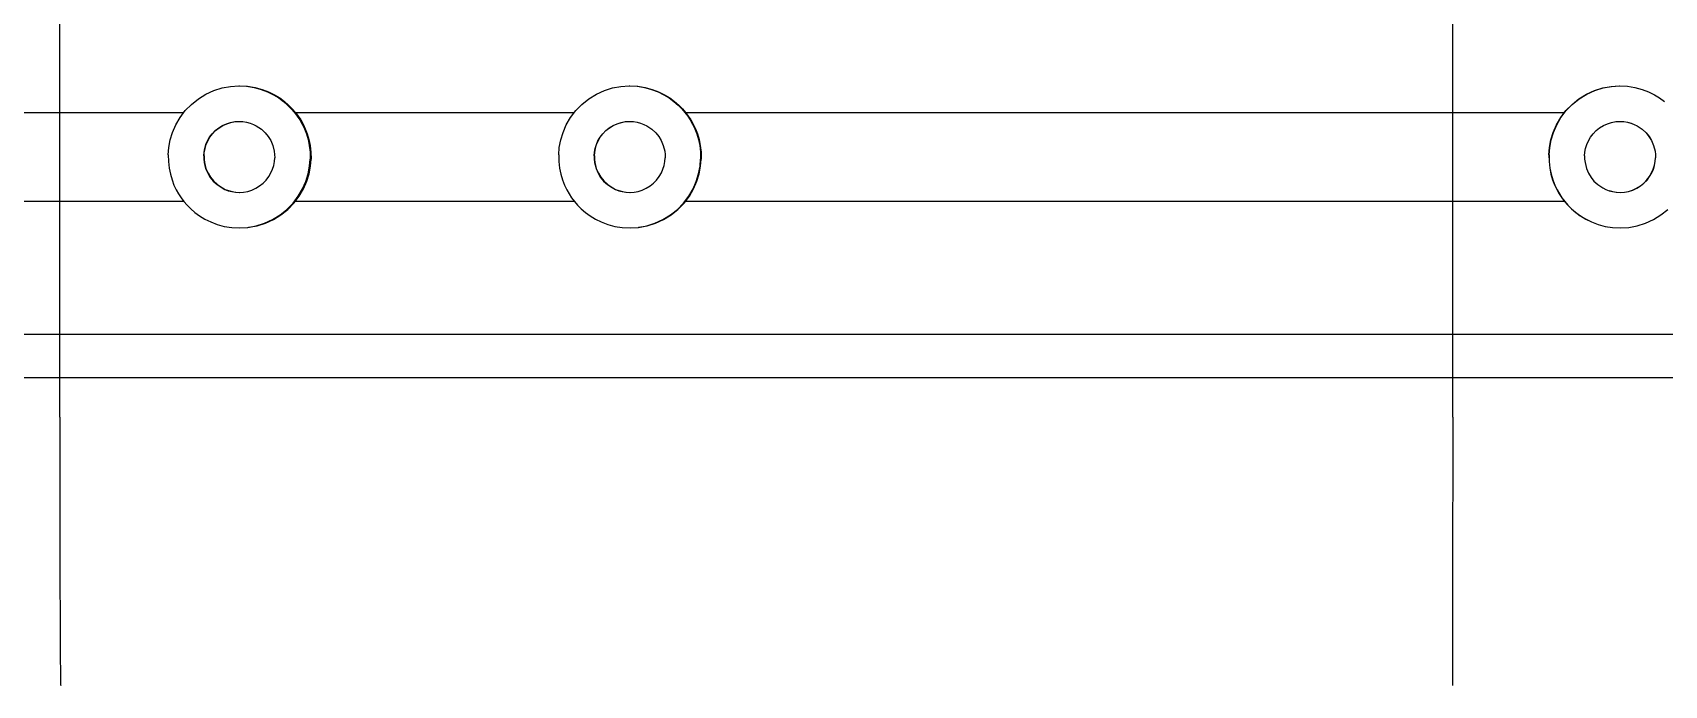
# Model space of a CAD drawing. Header units: millimetres. Extents: x -226 to 218, y -257 to 254.
# Drawn here: x -72.3 to 20, y -32.9 to 4 of the extents above; entities that cross this region are included whole.
import ezdxf

# ---------------------------------------------------------------- set-up
doc = ezdxf.new("R2010")
doc.units = ezdxf.units.MM
doc.layers.add('SKETCH', color=5, linetype='Continuous')
doc.layers.add('VISIBLE', color=7, linetype='Continuous')

msp = doc.modelspace()

# ---------------------------------------------------------------- linework, layer by layer
at = {"layer": 'SKETCH'}
for p, q in [((-70.748, -17.712), (-70.748, 27.833)), ((7.996, -17.712), (7.996, 27.833)), ((-70.676, -32.861), (-70.694, -32.869)), ((7.988, -32.861), (7.99, -32.869))]:
    msp.add_line(p, q, dxfattribs=at)
at = {"layer": 'SKETCH', "flags": 128}
for points in [[(-70.748, -17.712), (-70.747, -18.795), (-70.747, -19.873), (-70.746, -20.939), (-70.745, -21.989), (-70.744, -23.017), (-70.743, -24.017), (-70.741, -24.986), (-70.739, -25.917), (-70.737, -26.806), (-70.734, -27.649), (-70.732, -28.441), (-70.729, -29.178), (-70.726, -29.857), (-70.723, -30.473), (-70.72, -31.025), (-70.716, -31.508), (-70.713, -31.921), (-70.709, -32.262), (-70.705, -32.528), (-70.702, -32.718), (-70.698, -32.832), (-70.694, -32.869)], [(7.996, -17.712), (7.996, -18.795), (7.996, -19.873), (7.996, -20.939), (7.996, -21.989), (7.995, -23.017), (7.995, -24.017), (7.995, -24.986), (7.995, -25.917), (7.995, -26.806), (7.994, -27.649), (7.994, -28.441), (7.994, -29.178), (7.993, -29.857), (7.993, -30.473), (7.993, -31.025), (7.992, -31.508), (7.992, -31.921), (7.991, -32.262), (7.991, -32.528), (7.991, -32.718), (7.99, -32.832), (7.99, -32.869)]]:
    msp.add_lwpolyline(points, dxfattribs=at)
at = {"layer": 'VISIBLE'}
for p, q in [((-61.566, 0.886), (-61.096, 0.973)), ((-61.096, 0.973), (-60.632, 1.003)), ((-60.632, 1.003), (-60.185, 0.981)), ((-60.632, 1.003), (-60.578, 1.002)), ((-60.578, 1.002), (-60.13, 0.981)), ((-60.185, 0.981), (-59.76, 0.914)), ((-60.13, 0.981), (-59.706, 0.913)), ((-39.492, 0.886), (-39.022, 0.973)), ((-39.022, 0.973), (-38.558, 1.003)), ((-38.558, 1.003), (-38.111, 0.981)), ((-38.558, 1.003), (-38.524, 1.002)), ((-38.524, 1.002), (-38.076, 0.981)), ((-38.111, 0.981), (-37.686, 0.914)), ((-38.076, 0.981), (-37.652, 0.913)), ((16.48, 0.885), (16.95, 0.972)), ((16.495, 0.886), (16.966, 0.973)), ((16.95, 0.972), (17.413, 1.002)), ((16.966, 0.973), (17.429, 1.003)), ((17.413, 1.002), (17.429, 1.003)), ((17.429, 1.003), (17.877, 0.981)), ((17.877, 0.981), (18.302, 0.914)), ((-63.303, -0.041), (-62.912, 0.272)), ((-62.912, 0.272), (-62.486, 0.534)), ((-62.912, 0.272), (-62.486, 0.534)), ((-62.486, 0.534), (-62.033, 0.74)), ((-62.486, 0.534), (-62.033, 0.74)), ((-62.033, 0.74), (-61.566, 0.886)), ((-59.76, 0.914), (-59.363, 0.807)), ((-59.706, 0.913), (-59.309, 0.806)), ((-59.363, 0.807), (-58.997, 0.668)), ((-59.309, 0.806), (-58.944, 0.667)), ((-58.997, 0.668), (-58.664, 0.504)), ((-58.944, 0.667), (-58.612, 0.504)), ((-58.664, 0.504), (-58.365, 0.322)), ((-58.612, 0.504), (-58.313, 0.321)), ((-58.365, 0.322), (-58.098, 0.126)), ((-58.313, 0.321), (-58.046, 0.126)), ((-58.098, 0.126), (-57.863, -0.078)), ((-58.046, 0.126), (-57.811, -0.078)), ((-41.229, -0.041), (-40.838, 0.272)), ((-40.838, 0.272), (-40.412, 0.534)), ((-40.838, 0.272), (-40.412, 0.534)), ((-40.412, 0.534), (-39.959, 0.74)), ((-40.412, 0.534), (-39.959, 0.74)), ((-39.959, 0.74), (-39.492, 0.886)), ((-37.686, 0.914), (-37.289, 0.807)), ((-37.652, 0.913), (-37.255, 0.806)), ((-37.289, 0.807), (-36.923, 0.668)), ((-37.255, 0.806), (-36.89, 0.667)), ((-36.923, 0.668), (-36.591, 0.504)), ((-36.89, 0.667), (-36.557, 0.504)), ((-36.591, 0.504), (-36.291, 0.322)), ((-36.557, 0.504), (-36.258, 0.321)), ((-36.291, 0.322), (-36.025, 0.126)), ((-36.258, 0.321), (-35.992, 0.126)), ((-36.025, 0.126), (-35.789, -0.078)), ((-35.992, 0.126), (-35.757, -0.078)), ((14.745, -0.041), (15.135, 0.272)), ((14.745, -0.041), (15.135, 0.272)), ((14.758, -0.041), (15.149, 0.272)), ((15.135, 0.272), (15.562, 0.534)), ((15.135, 0.272), (15.562, 0.534)), ((15.149, 0.272), (15.576, 0.534)), ((15.562, 0.534), (16.014, 0.739)), ((15.562, 0.534), (16.014, 0.739)), ((15.576, 0.534), (16.028, 0.74)), ((16.014, 0.739), (16.48, 0.885)), ((16.028, 0.74), (16.495, 0.886)), ((18.302, 0.914), (18.699, 0.807)), ((18.699, 0.807), (19.064, 0.668)), ((19.064, 0.668), (19.397, 0.504)), ((19.397, 0.504), (19.696, 0.322)), ((19.696, 0.322), (19.963, 0.126)), ((-113.356, -0.501), (-63.728, -0.501)), ((-64.185, -1.201), (-63.945, -0.787)), ((-63.945, -0.787), (-63.649, -0.397)), ((-63.649, -0.397), (-63.303, -0.041)), ((-63.649, -0.397), (-63.303, -0.041)), ((-57.863, -0.078), (-57.656, -0.285)), ((-57.811, -0.078), (-57.604, -0.285)), ((-57.656, -0.285), (-57.476, -0.494)), ((-57.604, -0.285), (-57.424, -0.494)), ((-57.476, -0.494), (-57.321, -0.701)), ((-57.424, -0.494), (-57.269, -0.7)), ((-57.419, -0.501), (-41.654, -0.501)), ((-57.321, -0.701), (-57.179, -0.917)), ((-57.269, -0.7), (-57.127, -0.916)), ((-57.179, -0.917), (-57.043, -1.157)), ((-57.127, -0.916), (-56.992, -1.156)), ((-42.111, -1.201), (-41.871, -0.787)), ((-41.871, -0.787), (-41.575, -0.397)), ((-41.575, -0.397), (-41.229, -0.041)), ((-41.575, -0.397), (-41.229, -0.041)), ((-35.789, -0.078), (-35.582, -0.285)), ((-35.757, -0.078), (-35.55, -0.285)), ((-35.582, -0.285), (-35.402, -0.494)), ((-35.55, -0.285), (-35.37, -0.494)), ((-35.402, -0.494), (-35.247, -0.701)), ((-35.37, -0.494), (-35.215, -0.7)), ((-35.365, -0.501), (14.32, -0.501)), ((-35.247, -0.701), (-35.105, -0.917)), ((-35.215, -0.7), (-35.073, -0.916)), ((-35.105, -0.917), (-34.969, -1.157)), ((-35.073, -0.916), (-34.938, -1.156)), ((13.864, -1.199), (14.104, -0.786)), ((13.876, -1.201), (14.117, -0.787)), ((14.104, -0.786), (14.399, -0.397)), ((14.117, -0.787), (14.412, -0.397)), ((14.399, -0.397), (14.745, -0.041)), ((14.399, -0.397), (14.745, -0.041)), ((14.412, -0.397), (14.758, -0.041)), ((14.412, -0.397), (14.758, -0.041)), ((-64.501, -2.055), (-64.37, -1.627)), ((-64.37, -1.627), (-64.185, -1.201)), ((-62.274, -1.899), (-62.126, -1.704)), ((-62.256, -1.898), (-62.108, -1.703)), ((-62.256, -1.898), (-62.108, -1.703)), ((-62.126, -1.704), (-61.953, -1.525)), ((-62.108, -1.703), (-61.935, -1.525)), ((-62.108, -1.703), (-61.935, -1.525)), ((-61.953, -1.525), (-61.758, -1.369)), ((-61.935, -1.525), (-61.74, -1.368)), ((-61.758, -1.369), (-61.544, -1.238)), ((-61.74, -1.368), (-61.527, -1.237)), ((-61.74, -1.368), (-61.527, -1.237)), ((-61.544, -1.238), (-61.318, -1.135)), ((-61.527, -1.237), (-61.301, -1.135)), ((-61.527, -1.237), (-61.301, -1.135)), ((-61.318, -1.135), (-61.085, -1.062)), ((-61.301, -1.135), (-61.067, -1.062)), ((-61.301, -1.135), (-61.067, -1.062)), ((-61.085, -1.062), (-60.85, -1.019)), ((-61.067, -1.062), (-60.832, -1.018)), ((-60.85, -1.019), (-60.618, -1.003)), ((-60.832, -1.018), (-60.61, -1.004)), ((-60.618, -1.003), (-60.394, -1.014)), ((-60.394, -1.014), (-60.181, -1.048)), ((-60.181, -1.048), (-59.983, -1.102)), ((-59.983, -1.102), (-59.8, -1.171)), ((-59.8, -1.171), (-59.634, -1.253)), ((-59.634, -1.253), (-59.351, -1.442)), ((-59.351, -1.442), (-59.13, -1.648)), ((-59.13, -1.648), (-58.962, -1.855)), ((-57.043, -1.157), (-56.917, -1.422)), ((-56.992, -1.156), (-56.866, -1.42)), ((-56.917, -1.422), (-56.805, -1.712)), ((-56.866, -1.42), (-56.754, -1.711)), ((-56.805, -1.712), (-56.711, -2.029)), ((-56.754, -1.711), (-56.66, -2.027)), ((-42.427, -2.055), (-42.297, -1.627)), ((-42.297, -1.627), (-42.111, -1.201)), ((-40.2, -1.899), (-40.052, -1.704)), ((-40.188, -1.898), (-40.041, -1.703)), ((-40.188, -1.898), (-40.041, -1.703)), ((-40.052, -1.704), (-39.879, -1.525)), ((-40.041, -1.703), (-39.868, -1.525)), ((-40.041, -1.703), (-39.868, -1.525)), ((-39.879, -1.525), (-39.684, -1.369)), ((-39.868, -1.525), (-39.672, -1.368)), ((-39.684, -1.369), (-39.47, -1.238)), ((-39.672, -1.368), (-39.459, -1.237)), ((-39.672, -1.368), (-39.459, -1.237)), ((-39.47, -1.238), (-39.244, -1.135)), ((-39.459, -1.237), (-39.233, -1.135)), ((-39.459, -1.237), (-39.233, -1.135)), ((-39.244, -1.135), (-39.011, -1.062)), ((-39.233, -1.135), (-39, -1.062)), ((-39.233, -1.135), (-39, -1.062)), ((-39.011, -1.062), (-38.776, -1.019)), ((-39, -1.062), (-38.764, -1.018)), ((-38.776, -1.019), (-38.544, -1.003)), ((-38.764, -1.018), (-38.54, -1.004)), ((-38.544, -1.003), (-38.32, -1.014)), ((-38.32, -1.014), (-38.107, -1.048)), ((-38.107, -1.048), (-37.909, -1.102)), ((-37.909, -1.102), (-37.726, -1.171)), ((-37.726, -1.171), (-37.56, -1.253)), ((-37.56, -1.253), (-37.277, -1.442)), ((-37.277, -1.442), (-37.056, -1.648)), ((-37.056, -1.648), (-36.888, -1.855)), ((-34.969, -1.157), (-34.843, -1.422)), ((-34.938, -1.156), (-34.812, -1.42)), ((-34.843, -1.422), (-34.731, -1.712)), ((-34.812, -1.42), (-34.7, -1.711)), ((-34.731, -1.712), (-34.637, -2.029)), ((-34.7, -1.711), (-34.606, -2.027)), ((13.548, -2.054), (13.679, -1.625)), ((13.56, -2.055), (13.691, -1.627)), ((13.679, -1.625), (13.864, -1.199)), ((13.691, -1.627), (13.876, -1.201)), ((15.788, -1.899), (15.935, -1.704)), ((15.788, -1.899), (15.935, -1.704)), ((15.935, -1.704), (16.108, -1.525)), ((15.935, -1.704), (16.108, -1.525)), ((16.108, -1.525), (16.304, -1.369)), ((16.108, -1.525), (16.304, -1.369)), ((16.304, -1.369), (16.517, -1.238)), ((16.304, -1.369), (16.517, -1.238)), ((16.517, -1.238), (16.743, -1.135)), ((16.517, -1.238), (16.743, -1.135)), ((16.743, -1.135), (16.977, -1.062)), ((16.743, -1.135), (16.977, -1.062)), ((16.977, -1.062), (17.212, -1.019)), ((16.977, -1.062), (17.212, -1.019)), ((17.212, -1.019), (17.444, -1.003)), ((17.444, -1.003), (17.668, -1.014)), ((17.663, -1.014), (17.875, -1.048)), ((17.668, -1.014), (17.88, -1.048)), ((17.875, -1.048), (18.073, -1.101)), ((17.88, -1.048), (18.079, -1.102)), ((18.073, -1.101), (18.256, -1.171)), ((18.079, -1.102), (18.261, -1.171)), ((18.256, -1.171), (18.423, -1.253)), ((18.261, -1.171), (18.428, -1.253)), ((18.423, -1.253), (18.705, -1.442)), ((18.428, -1.253), (18.711, -1.442)), ((18.705, -1.442), (18.927, -1.647)), ((18.711, -1.442), (18.932, -1.648)), ((18.927, -1.647), (19.094, -1.855)), ((18.932, -1.648), (19.1, -1.855)), ((-64.615, -2.888), (-64.581, -2.478)), ((-64.581, -2.478), (-64.501, -2.055)), ((-62.609, -2.949), (-62.592, -2.744)), ((-62.592, -2.744), (-62.552, -2.533)), ((-62.591, -2.948), (-62.574, -2.743)), ((-62.574, -2.743), (-62.534, -2.532)), ((-62.552, -2.533), (-62.487, -2.318)), ((-62.534, -2.532), (-62.469, -2.318)), ((-62.487, -2.318), (-62.394, -2.105)), ((-62.469, -2.318), (-62.376, -2.105)), ((-62.394, -2.105), (-62.274, -1.899)), ((-62.376, -2.105), (-62.256, -1.898)), ((-62.376, -2.105), (-62.256, -1.898)), ((-58.962, -1.855), (-58.823, -2.083)), ((-58.823, -2.083), (-58.704, -2.361)), ((-58.704, -2.361), (-58.622, -2.691)), ((-58.622, -2.691), (-58.601, -2.876)), ((-56.711, -2.029), (-56.641, -2.373)), ((-56.66, -2.027), (-56.589, -2.371)), ((-56.641, -2.373), (-56.599, -2.741)), ((-56.599, -2.741), (-56.591, -3.132)), ((-56.589, -2.371), (-56.548, -2.739)), ((-56.548, -2.739), (-56.54, -3.129)), ((-42.541, -2.888), (-42.507, -2.478)), ((-42.507, -2.478), (-42.427, -2.055)), ((-40.535, -2.949), (-40.518, -2.744)), ((-40.523, -2.948), (-40.507, -2.743)), ((-40.518, -2.744), (-40.478, -2.533)), ((-40.507, -2.743), (-40.467, -2.532)), ((-40.478, -2.533), (-40.413, -2.318)), ((-40.467, -2.532), (-40.401, -2.318)), ((-40.413, -2.318), (-40.32, -2.105)), ((-40.401, -2.318), (-40.309, -2.105)), ((-40.32, -2.105), (-40.2, -1.899)), ((-40.309, -2.105), (-40.188, -1.898)), ((-40.309, -2.105), (-40.188, -1.898)), ((-36.888, -1.855), (-36.749, -2.083)), ((-36.749, -2.083), (-36.63, -2.361)), ((-36.63, -2.361), (-36.548, -2.691)), ((-36.548, -2.691), (-36.527, -2.876)), ((-34.637, -2.029), (-34.567, -2.373)), ((-34.606, -2.027), (-34.535, -2.371)), ((-34.567, -2.373), (-34.525, -2.741)), ((-34.535, -2.371), (-34.494, -2.739)), ((-34.525, -2.741), (-34.517, -3.132)), ((-34.494, -2.739), (-34.486, -3.129)), ((13.435, -2.885), (13.468, -2.476)), ((13.447, -2.888), (13.48, -2.478)), ((13.468, -2.476), (13.548, -2.054)), ((13.48, -2.478), (13.56, -2.055)), ((15.453, -2.949), (15.469, -2.744)), ((15.469, -2.744), (15.509, -2.533)), ((15.509, -2.533), (15.575, -2.318)), ((15.575, -2.318), (15.667, -2.105)), ((15.667, -2.105), (15.788, -1.899)), ((19.094, -1.855), (19.233, -2.083)), ((19.1, -1.855), (19.238, -2.083)), ((19.233, -2.083), (19.352, -2.36)), ((19.238, -2.083), (19.357, -2.361)), ((19.352, -2.36), (19.434, -2.691)), ((19.357, -2.361), (19.44, -2.691)), ((19.434, -2.691), (19.455, -2.875)), ((19.44, -2.691), (19.461, -2.876)), ((-64.615, -2.888), (-64.607, -3.279)), ((-64.607, -3.279), (-64.566, -3.648)), ((-64.566, -3.648), (-64.495, -3.991)), ((-62.609, -2.949), (-62.605, -3.145)), ((-62.605, -3.145), (-62.584, -3.329)), ((-62.591, -2.948), (-62.587, -3.144)), ((-62.587, -3.144), (-62.566, -3.328)), ((-62.584, -3.329), (-62.502, -3.659)), ((-62.566, -3.328), (-62.484, -3.658)), ((-62.502, -3.659), (-62.383, -3.937)), ((-62.484, -3.658), (-62.365, -3.936)), ((-58.719, -3.702), (-58.654, -3.487)), ((-58.654, -3.487), (-58.614, -3.276)), ((-58.614, -3.276), (-58.597, -3.071)), ((-58.601, -2.876), (-58.597, -3.071)), ((-56.705, -3.965), (-56.625, -3.542)), ((-56.654, -3.961), (-56.574, -3.539)), ((-56.625, -3.542), (-56.591, -3.132)), ((-56.574, -3.539), (-56.54, -3.129)), ((-42.541, -2.888), (-42.533, -3.279)), ((-42.533, -3.279), (-42.492, -3.648)), ((-42.492, -3.648), (-42.421, -3.991)), ((-40.535, -2.949), (-40.531, -3.145)), ((-40.531, -3.145), (-40.51, -3.329)), ((-40.523, -2.948), (-40.52, -3.144)), ((-40.52, -3.144), (-40.499, -3.328)), ((-40.51, -3.329), (-40.428, -3.659)), ((-40.499, -3.328), (-40.416, -3.658)), ((-40.428, -3.659), (-40.309, -3.937)), ((-40.416, -3.658), (-40.298, -3.936)), ((-36.645, -3.702), (-36.58, -3.487)), ((-36.58, -3.487), (-36.54, -3.276)), ((-36.54, -3.276), (-36.523, -3.071)), ((-36.527, -2.876), (-36.523, -3.071)), ((-34.631, -3.965), (-34.551, -3.542)), ((-34.6, -3.961), (-34.52, -3.539)), ((-34.551, -3.542), (-34.517, -3.132)), ((-34.52, -3.539), (-34.486, -3.129)), ((13.435, -2.885), (13.442, -3.276)), ((13.442, -3.276), (13.484, -3.644)), ((13.447, -2.888), (13.454, -3.279)), ((13.454, -3.279), (13.496, -3.648)), ((13.484, -3.644), (13.554, -3.987)), ((13.496, -3.648), (13.567, -3.991)), ((15.453, -2.949), (15.456, -3.145)), ((15.456, -3.145), (15.477, -3.329)), ((15.477, -3.329), (15.56, -3.659)), ((15.56, -3.659), (15.678, -3.937)), ((19.337, -3.701), (19.402, -3.486)), ((19.342, -3.702), (19.408, -3.487)), ((19.402, -3.486), (19.442, -3.275)), ((19.408, -3.487), (19.448, -3.276)), ((19.442, -3.275), (19.459, -3.07)), ((19.448, -3.276), (19.464, -3.071)), ((19.455, -2.875), (19.459, -3.07)), ((19.461, -2.876), (19.464, -3.071)), ((-64.495, -3.991), (-64.401, -4.308)), ((-64.401, -4.308), (-64.289, -4.599)), ((-64.289, -4.599), (-64.163, -4.863)), ((-62.383, -3.937), (-62.244, -4.165)), ((-62.365, -3.936), (-62.226, -4.164)), ((-62.244, -4.165), (-62.076, -4.372)), ((-62.226, -4.164), (-62.059, -4.371)), ((-62.076, -4.372), (-61.855, -4.578)), ((-62.059, -4.371), (-61.838, -4.577)), ((-61.855, -4.578), (-61.572, -4.767)), ((-61.838, -4.577), (-61.555, -4.766)), ((-59.448, -4.651), (-59.253, -4.495)), ((-59.448, -4.651), (-59.253, -4.495)), ((-59.253, -4.495), (-59.08, -4.317)), ((-59.253, -4.495), (-59.08, -4.317)), ((-59.08, -4.317), (-58.932, -4.122)), ((-59.08, -4.317), (-58.932, -4.122)), ((-58.932, -4.122), (-58.812, -3.915)), ((-58.812, -3.915), (-58.719, -3.702)), ((-57.021, -4.82), (-56.836, -4.394)), ((-56.969, -4.815), (-56.784, -4.39)), ((-56.836, -4.394), (-56.705, -3.965)), ((-56.784, -4.39), (-56.654, -3.961)), ((-42.421, -3.991), (-42.327, -4.308)), ((-42.327, -4.308), (-42.215, -4.599)), ((-42.215, -4.599), (-42.089, -4.863)), ((-40.309, -3.937), (-40.17, -4.165)), ((-40.298, -3.936), (-40.159, -4.164)), ((-40.17, -4.165), (-40.003, -4.372)), ((-40.159, -4.164), (-39.991, -4.371)), ((-40.003, -4.372), (-39.781, -4.578)), ((-39.991, -4.371), (-39.77, -4.577)), ((-39.781, -4.578), (-39.498, -4.767)), ((-39.77, -4.577), (-39.487, -4.766)), ((-37.374, -4.651), (-37.179, -4.495)), ((-37.374, -4.651), (-37.179, -4.495)), ((-37.179, -4.495), (-37.006, -4.317)), ((-37.179, -4.495), (-37.006, -4.317)), ((-37.006, -4.317), (-36.858, -4.122)), ((-37.006, -4.317), (-36.858, -4.122)), ((-36.858, -4.122), (-36.738, -3.915)), ((-36.738, -3.915), (-36.645, -3.702)), ((-34.947, -4.82), (-34.762, -4.394)), ((-34.915, -4.815), (-34.73, -4.39)), ((-34.762, -4.394), (-34.631, -3.965)), ((-34.73, -4.39), (-34.6, -3.961)), ((13.554, -3.987), (13.648, -4.304)), ((13.567, -3.991), (13.661, -4.308)), ((13.648, -4.304), (13.76, -4.594)), ((13.661, -4.308), (13.773, -4.599)), ((13.76, -4.594), (13.886, -4.859)), ((13.773, -4.599), (13.899, -4.863)), ((15.678, -3.937), (15.817, -4.165)), ((15.817, -4.165), (15.985, -4.372)), ((15.985, -4.372), (16.206, -4.578)), ((16.206, -4.578), (16.489, -4.767)), ((18.608, -4.65), (18.803, -4.493)), ((18.613, -4.651), (18.809, -4.495)), ((18.803, -4.493), (18.976, -4.315)), ((18.803, -4.493), (18.976, -4.315)), ((18.809, -4.495), (18.982, -4.317)), ((18.976, -4.315), (19.124, -4.12)), ((18.976, -4.315), (19.124, -4.12)), ((18.982, -4.317), (19.129, -4.122)), ((19.124, -4.12), (19.244, -3.914)), ((19.124, -4.12), (19.244, -3.914)), ((19.129, -4.122), (19.25, -3.915)), ((19.244, -3.914), (19.337, -3.701)), ((19.25, -3.915), (19.342, -3.702)), ((-113.363, -5.514), (-63.739, -5.514)), ((-113.361, -5.512), (-63.741, -5.512)), ((-64.163, -4.863), (-64.028, -5.103)), ((-64.028, -5.103), (-63.885, -5.319)), ((-63.885, -5.319), (-63.73, -5.526)), ((-63.73, -5.526), (-63.55, -5.735)), ((-61.572, -4.767), (-61.406, -4.849)), ((-61.555, -4.766), (-61.388, -4.848)), ((-61.406, -4.849), (-61.223, -4.919)), ((-61.388, -4.848), (-61.206, -4.917)), ((-61.223, -4.919), (-61.025, -4.972)), ((-61.206, -4.917), (-61.007, -4.971)), ((-61.025, -4.972), (-60.812, -5.006)), ((-61.007, -4.971), (-60.795, -5.004)), ((-60.812, -5.006), (-60.588, -5.017)), ((-60.795, -5.004), (-60.571, -5.015)), ((-60.588, -5.017), (-60.357, -5.002)), ((-60.571, -5.015), (-60.354, -5.001)), ((-60.357, -5.002), (-60.121, -4.958)), ((-60.357, -5.002), (-60.121, -4.958)), ((-60.121, -4.958), (-59.888, -4.885)), ((-60.121, -4.958), (-59.888, -4.885)), ((-59.888, -4.885), (-59.662, -4.782)), ((-59.888, -4.885), (-59.662, -4.782)), ((-59.662, -4.782), (-59.448, -4.651)), ((-59.662, -4.782), (-59.448, -4.651)), ((-57.557, -5.623), (-57.261, -5.233)), ((-57.505, -5.618), (-57.21, -5.228)), ((-57.426, -5.514), (-41.665, -5.514)), ((-57.424, -5.512), (-41.667, -5.512)), ((-57.261, -5.233), (-57.021, -4.82)), ((-57.21, -5.228), (-56.969, -4.815)), ((-42.089, -4.863), (-41.954, -5.103)), ((-41.954, -5.103), (-41.812, -5.319)), ((-41.812, -5.319), (-41.656, -5.526)), ((-41.656, -5.526), (-41.476, -5.735)), ((-39.498, -4.767), (-39.332, -4.849)), ((-39.487, -4.766), (-39.321, -4.848)), ((-39.332, -4.849), (-39.149, -4.919)), ((-39.321, -4.848), (-39.138, -4.917)), ((-39.149, -4.919), (-38.951, -4.972)), ((-39.138, -4.917), (-38.94, -4.971)), ((-38.951, -4.972), (-38.738, -5.006)), ((-38.94, -4.971), (-38.727, -5.004)), ((-38.738, -5.006), (-38.514, -5.017)), ((-38.727, -5.004), (-38.503, -5.015)), ((-38.514, -5.017), (-38.283, -5.002)), ((-38.503, -5.015), (-38.277, -5.001)), ((-38.283, -5.002), (-38.047, -4.958)), ((-38.283, -5.002), (-38.047, -4.958)), ((-38.047, -4.958), (-37.814, -4.885)), ((-38.047, -4.958), (-37.814, -4.885)), ((-37.814, -4.885), (-37.588, -4.782)), ((-37.814, -4.885), (-37.588, -4.782)), ((-37.588, -4.782), (-37.374, -4.651)), ((-37.588, -4.782), (-37.374, -4.651)), ((-35.483, -5.623), (-35.187, -5.233)), ((-35.451, -5.618), (-35.156, -5.228)), ((-35.372, -5.514), (14.313, -5.514)), ((-35.37, -5.512), (14.312, -5.512)), ((-35.187, -5.233), (-34.947, -4.82)), ((-35.156, -5.228), (-34.915, -4.815)), ((13.886, -4.859), (14.021, -5.098)), ((13.899, -4.863), (14.034, -5.103)), ((14.021, -5.098), (14.163, -5.315)), ((14.034, -5.103), (14.176, -5.319)), ((14.163, -5.315), (14.319, -5.521)), ((14.176, -5.319), (14.332, -5.526)), ((14.319, -5.521), (14.499, -5.73)), ((14.332, -5.526), (14.512, -5.735)), ((16.489, -4.767), (16.655, -4.849)), ((16.655, -4.849), (16.838, -4.919)), ((16.837, -4.918), (17.032, -4.971)), ((16.838, -4.919), (17.037, -4.972)), ((17.032, -4.971), (17.244, -5.004)), ((17.037, -4.972), (17.249, -5.006)), ((17.244, -5.004), (17.468, -5.015)), ((17.249, -5.006), (17.473, -5.017)), ((17.468, -5.015), (17.7, -5)), ((17.473, -5.017), (17.705, -5.002)), ((17.7, -5), (17.935, -4.957)), ((17.705, -5.002), (17.94, -4.958)), ((17.935, -4.957), (18.168, -4.884)), ((17.935, -4.957), (18.168, -4.884)), ((17.94, -4.958), (18.174, -4.885)), ((18.168, -4.884), (18.395, -4.781)), ((18.168, -4.884), (18.395, -4.781)), ((18.174, -4.885), (18.4, -4.782)), ((18.395, -4.781), (18.608, -4.65)), ((18.395, -4.781), (18.608, -4.65)), ((18.4, -4.782), (18.613, -4.651)), ((-63.55, -5.735), (-63.343, -5.942)), ((-63.343, -5.942), (-63.108, -6.146)), ((-63.108, -6.146), (-62.841, -6.342)), ((-62.841, -6.342), (-62.542, -6.524)), ((-58.72, -6.555), (-58.294, -6.293)), ((-58.667, -6.549), (-58.241, -6.287)), ((-58.667, -6.549), (-58.241, -6.287)), ((-58.294, -6.293), (-57.903, -5.979)), ((-58.241, -6.287), (-57.851, -5.974)), ((-58.241, -6.287), (-57.851, -5.974)), ((-57.903, -5.979), (-57.557, -5.623)), ((-57.851, -5.974), (-57.505, -5.618)), ((-57.851, -5.974), (-57.505, -5.618)), ((-41.476, -5.735), (-41.269, -5.942)), ((-41.269, -5.942), (-41.034, -6.146)), ((-41.034, -6.146), (-40.767, -6.342)), ((-40.767, -6.342), (-40.468, -6.524)), ((-36.646, -6.555), (-36.22, -6.293)), ((-36.613, -6.549), (-36.187, -6.287)), ((-36.613, -6.549), (-36.187, -6.287)), ((-36.22, -6.293), (-35.829, -5.979)), ((-36.187, -6.287), (-35.797, -5.974)), ((-36.187, -6.287), (-35.797, -5.974)), ((-35.829, -5.979), (-35.483, -5.623)), ((-35.797, -5.974), (-35.451, -5.618)), ((-35.797, -5.974), (-35.451, -5.618)), ((14.499, -5.73), (14.705, -5.937)), ((14.512, -5.735), (14.718, -5.942)), ((14.705, -5.937), (14.94, -6.141)), ((14.718, -5.942), (14.954, -6.146)), ((14.94, -6.141), (15.207, -6.336)), ((14.954, -6.146), (15.221, -6.342)), ((15.207, -6.336), (15.506, -6.518)), ((15.221, -6.342), (15.52, -6.524)), ((19.341, -6.555), (19.768, -6.293)), ((19.341, -6.555), (19.768, -6.293)), ((19.768, -6.293), (20.159, -5.979)), ((-62.542, -6.524), (-62.209, -6.688)), ((-62.209, -6.688), (-61.843, -6.827)), ((-61.843, -6.827), (-61.446, -6.934)), ((-61.446, -6.934), (-61.021, -7.002)), ((-61.021, -7.002), (-60.574, -7.023)), ((-60.574, -7.023), (-60.11, -6.993)), ((-60.11, -6.993), (-59.64, -6.906)), ((-60.11, -6.993), (-60.056, -6.987)), ((-60.056, -6.987), (-59.586, -6.9)), ((-59.64, -6.906), (-59.173, -6.76)), ((-59.586, -6.9), (-59.119, -6.754)), ((-59.586, -6.9), (-59.119, -6.754)), ((-59.173, -6.76), (-58.72, -6.555)), ((-59.119, -6.754), (-58.667, -6.549)), ((-59.119, -6.754), (-58.667, -6.549)), ((-40.468, -6.524), (-40.135, -6.688)), ((-40.135, -6.688), (-39.769, -6.827)), ((-39.769, -6.827), (-39.372, -6.934)), ((-39.372, -6.934), (-38.947, -7.002)), ((-38.947, -7.002), (-38.5, -7.023)), ((-38.5, -7.023), (-38.036, -6.993)), ((-38.036, -6.993), (-37.566, -6.906)), ((-38.036, -6.993), (-38.002, -6.987)), ((-38.002, -6.987), (-37.532, -6.9)), ((-37.566, -6.906), (-37.099, -6.76)), ((-37.532, -6.9), (-37.065, -6.754)), ((-37.099, -6.76), (-36.646, -6.555)), ((-37.065, -6.754), (-36.613, -6.549)), ((-37.065, -6.754), (-36.613, -6.549)), ((15.506, -6.518), (15.838, -6.682)), ((15.52, -6.524), (15.853, -6.688)), ((15.838, -6.682), (15.853, -6.688)), ((15.853, -6.688), (16.218, -6.827)), ((16.218, -6.827), (16.615, -6.934)), ((16.615, -6.934), (17.04, -7.002)), ((17.04, -7.002), (17.488, -7.023)), ((17.488, -7.023), (17.951, -6.993)), ((17.951, -6.993), (18.422, -6.906)), ((18.422, -6.906), (18.889, -6.76)), ((18.889, -6.76), (19.341, -6.555)), ((18.889, -6.76), (19.341, -6.555)), ((-195.479, -13.032), (195.479, -13.032)), ((-175.254, -15.473), (175.254, -15.473))]:
    msp.add_line(p, q, dxfattribs=at)

doc.saveas('drawing.dxf')
